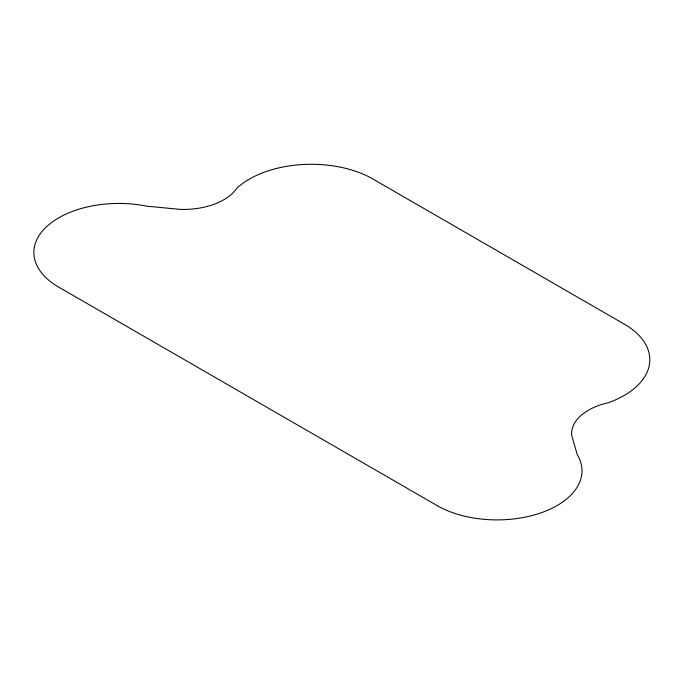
<?xml version="1.0" encoding="UTF-8"?>
<svg xmlns="http://www.w3.org/2000/svg" width="684" height="684" viewBox="0 0 684 684"><rect width="100%" height="100%" fill="white"/><g stroke="black" fill="none" stroke-linecap="round" stroke-linejoin="round"><path stroke-width="1.03" d="M180.473 209.407L146.65 206.149A84.953 49.043 0 0 0 46.084 227.139A84.953 49.043 0 0 0 60.756 288.289L435.024 504.373A84.953 49.043 0 0 0 540.95 512.846A84.953 49.043 0 0 0 577.305 454.783L571.653 435.255A57.507 33.2 0 0 1 608.264 402.731A87.466 50.496 0 0 0 626.535 325.447L370.668 177.729A87.466 50.496 0 0 0 236.818 188.271A57.507 33.2 0 0 1 180.473 209.407"/></g></svg>
